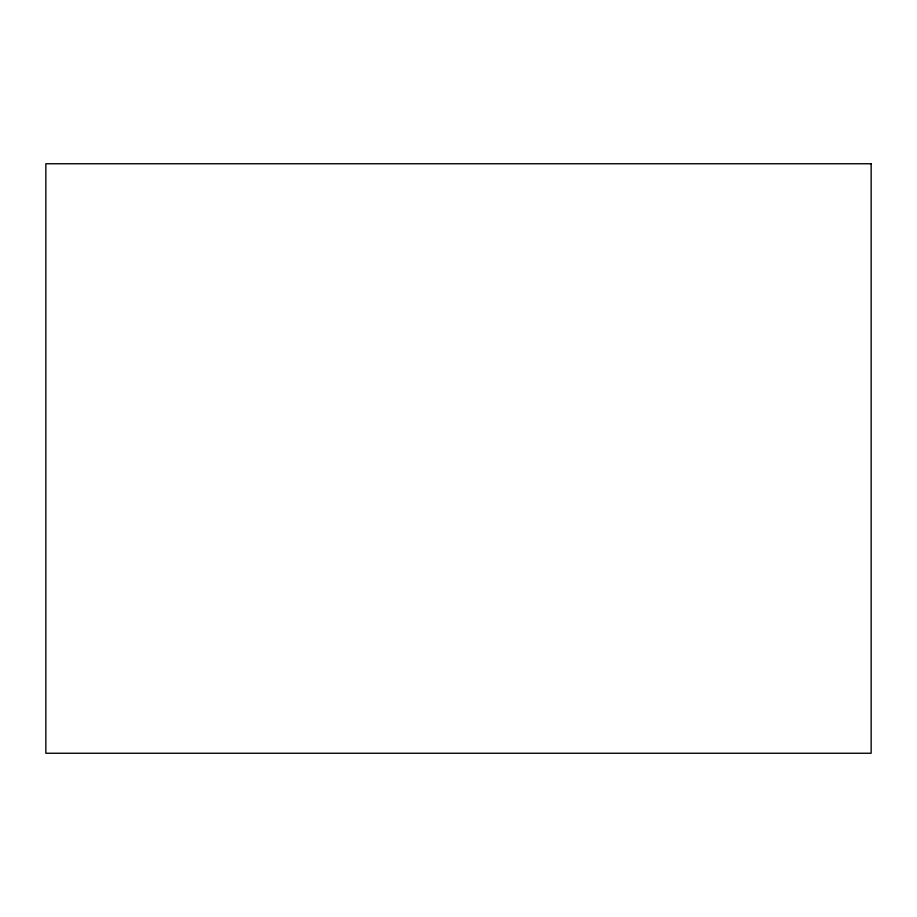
<?xml version="1.0" encoding="UTF-8"?>
<svg xmlns="http://www.w3.org/2000/svg" width="917" height="917" viewBox="0 0 917 917"><rect width="100%" height="100%" fill="white"/><g stroke="black" fill="none" stroke-linecap="round" stroke-linejoin="round"><path stroke-width="1.38" d="M871.15 163.753L45.85 163.753L45.85 753.247L871.15 753.247L871.15 163.753"/></g></svg>
